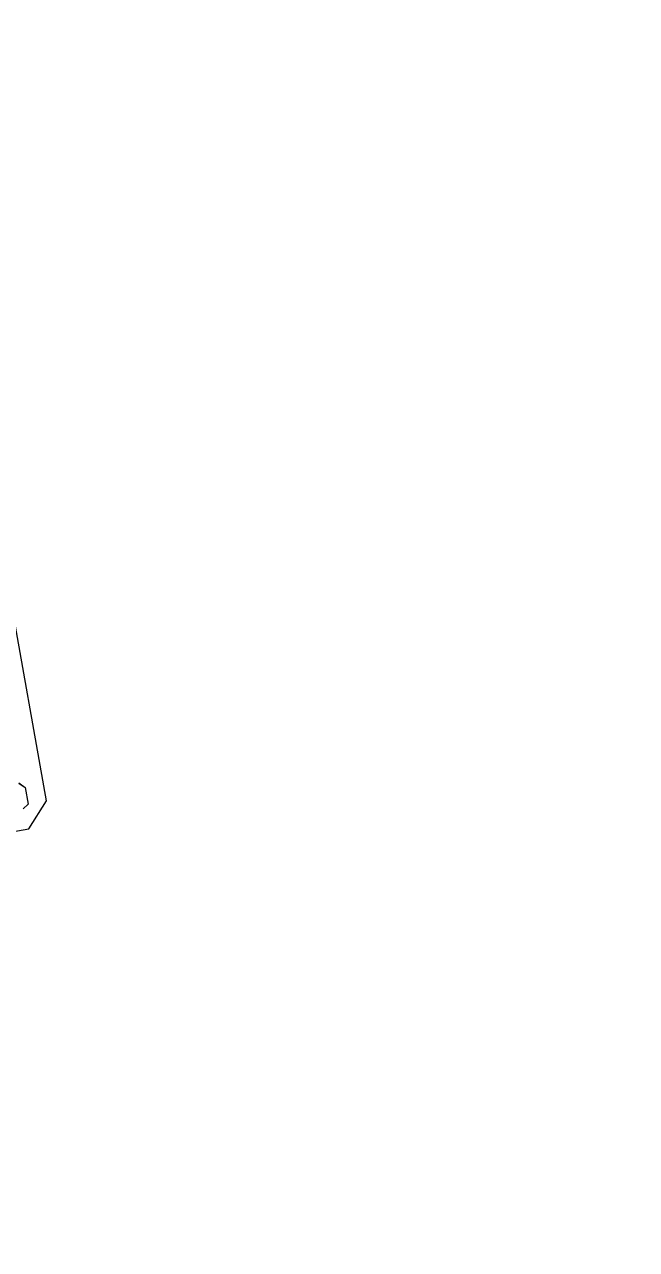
# Model space of a CAD drawing. Header units: millimetres. Extents: x -13407 to 8063098, y -54153 to 109271.
# Drawn here: x 17379.6 to 17419.4, y 51082.2 to 51162 of the extents above; entities that cross this region are included whole.
import ezdxf
from ezdxf.enums import TextEntityAlignment as Align

# ---------------------------------------------------------------- set-up
doc = ezdxf.new("R2018")
doc.units = ezdxf.units.MM
doc.layers.get('Defpoints').update_dxf_attribs({"color": 6})
for name, color, linetype, lineweight in [('АР_Маркер экспликации', 239, 'Continuous', 13), ('АР_Номер помещения', 1, 'Continuous', 25), ('АР_Перегородки витражные', 152, 'Continuous', 13), ('АР_Помещения_площадь', 19, 'Continuous', 9), ('АР_Размеры', 175, 'Continuous', 9), ('АР_Сущ Несущая стена', 202, 'Continuous', 30)]:
    doc.layers.add(name, color=color, linetype=linetype, lineweight=lineweight)
doc.layers.add('АР_Названия помещений', color=124, linetype='Continuous', lineweight=5, plot=False)
doc.styles.add('ISOCPEUR', font='isocpeur.ttf', dxfattribs={"width": 0.7})
doc.styles.get("Standard").update_dxf_attribs({"font": 'arial.ttf'})

# ---------------------------------------------------------------- blocks, each defined once
blk = doc.blocks.new('*U596')
at = {"layer": 'Defpoints', "color": 7, "style": 'ISOCPEUR', "width": 0.7, "flags": 1}
blk.add_attdef('КАТЕГОРИЯ', (-499.1655280450395, -2092.186355050572), '', height=250, dxfattribs=at)
at = {"layer": 'Defpoints', "color": 7, "style": 'ISOCPEUR', "width": 0.7}
blk.add_attdef('ПЛОЩАДЬ_ПОМЕЩЕНИЯ', text='', height=200, dxfattribs=at).set_placement((568.8216625748423, -2854.533129803154), align=Align.MIDDLE_RIGHT)
at = {"layer": 'АР_Номер помещения', "color": 7, "style": 'ISOCPEUR', "width": 0.7}
blk.add_attdef('НОМЕР_ПОМЕЩЕНИЯ', text='', height=300, dxfattribs=at).set_placement((171.5964415057645, -1559.328593766315), align=Align.MIDDLE_CENTER)
at = {"layer": 'АР_Помещения_площадь', "color": 7, "lineweight": 30, "width": 0.7, "flags": 104}
blk.add_attdef('ИМЯ_ПОМЕЩЕНИЯ', text='', height=100, dxfattribs=at).set_placement((157.6277002443094, 1217.141369806137), align=Align.MIDDLE_CENTER)
blk = doc.blocks.new('*U617')
at = {"layer": 'Defpoints', "color": 7, "style": 'ISOCPEUR', "width": 0.7, "flags": 1}
blk.add_attdef('КАТЕГОРИЯ', (-499.1655280450395, -2092.186355050572), '', height=250, dxfattribs=at)
at = {"layer": 'Defpoints', "color": 7, "style": 'ISOCPEUR', "width": 0.7}
blk.add_attdef('ПЛОЩАДЬ_ПОМЕЩЕНИЯ', text='', height=200, dxfattribs=at).set_placement((4056.613828067242, -3701.767637259052), align=Align.MIDDLE_RIGHT)
at = {"layer": 'АР_Номер помещения', "color": 7, "style": 'ISOCPEUR', "width": 0.7}
blk.add_attdef('НОМЕР_ПОМЕЩЕНИЯ', text='', height=300, dxfattribs=at).set_placement((2696.675393662004, -2878.427801547985), align=Align.MIDDLE_CENTER)
at = {"layer": 'АР_Помещения_площадь', "color": 7, "lineweight": 30, "width": 0.7, "flags": 104}
blk.add_attdef('ИМЯ_ПОМЕЩЕНИЯ', text='', height=100, dxfattribs=at).set_placement((157.6277002443094, 1217.141369806137), align=Align.MIDDLE_CENTER)
blk = doc.blocks.new('*U624')
at = {"layer": 'Defpoints', "color": 7, "style": 'ISOCPEUR', "width": 0.7, "flags": 1}
blk.add_attdef('КАТЕГОРИЯ', (-499.1655280450395, -2092.186355050572), '', height=250, dxfattribs=at)
at = {"layer": 'Defpoints', "color": 7, "style": 'ISOCPEUR', "width": 0.7}
blk.add_attdef('ПЛОЩАДЬ_ПОМЕЩЕНИЯ', text='', height=200, dxfattribs=at).set_placement((-5207.093340982614, -2722.763157919153), align=Align.MIDDLE_RIGHT)
at = {"layer": 'АР_Номер помещения', "color": 7, "style": 'ISOCPEUR', "width": 0.7}
blk.add_attdef('НОМЕР_ПОМЕЩЕНИЯ', text='', height=300, dxfattribs=at).set_placement((-5453.023916783193, -2049.51320963339), align=Align.MIDDLE_CENTER)
at = {"layer": 'АР_Помещения_площадь', "color": 7, "lineweight": 30, "width": 0.7, "flags": 104}
blk.add_attdef('ИМЯ_ПОМЕЩЕНИЯ', text='', height=100, dxfattribs=at).set_placement((157.6277002443094, 1217.141369806137), align=Align.MIDDLE_CENTER)
blk = doc.blocks.new('*U627')
at = {"layer": 'Defpoints', "color": 7, "style": 'ISOCPEUR', "width": 0.7}
blk.add_attdef('ПЛОЩАДЬ_ПОМЕЩЕНИЯ', text='', height=200, dxfattribs=at).set_placement((-8321.766415237817, 2147.891733869865), align=Align.MIDDLE_RIGHT)
at = {"layer": 'Defpoints', "color": 7, "style": 'ISOCPEUR', "width": 0.7, "flags": 1}
blk.add_attdef('КАТЕГОРИЯ', (-499.1655280450395, -2092.186355050572), '', height=250, dxfattribs=at)
at = {"layer": 'АР_Номер помещения', "color": 7, "style": 'ISOCPEUR', "width": 0.7}
blk.add_attdef('НОМЕР_ПОМЕЩЕНИЯ', text='', height=300, dxfattribs=at).set_placement((-9364.883447171542, 3057.488992030232), align=Align.MIDDLE_CENTER)
at = {"layer": 'АР_Помещения_площадь', "color": 7, "lineweight": 30, "width": 0.7, "flags": 104}
blk.add_attdef('ИМЯ_ПОМЕЩЕНИЯ', text='', height=100, dxfattribs=at).set_placement((157.6277002443094, 1217.141369806137), align=Align.MIDDLE_CENTER)
blk = doc.blocks.new('*U660')
at = {"layer": 'Defpoints', "color": 7, "style": 'ISOCPEUR', "width": 0.7}
blk.add_attdef('ПЛОЩАДЬ_ПОМЕЩЕНИЯ', text='', height=200, dxfattribs=at).set_placement((556.6921631372056, -1560.833084467145), align=Align.MIDDLE_RIGHT)
at = {"layer": 'Defpoints', "color": 7, "style": 'ISOCPEUR', "width": 0.7, "flags": 1}
blk.add_attdef('КАТЕГОРИЯ', (-499.1655280450395, -2092.186355050572), '', height=250, dxfattribs=at)
at = {"layer": 'АР_Номер помещения', "color": 7, "style": 'ISOCPEUR', "width": 0.7}
blk.add_attdef('НОМЕР_ПОМЕЩЕНИЯ', text='', height=300, dxfattribs=at).set_placement((-1634.095292657559, -986.0750037558232), align=Align.MIDDLE_CENTER)
at = {"layer": 'АР_Помещения_площадь', "color": 7, "lineweight": 30, "width": 0.7, "flags": 104}
blk.add_attdef('ИМЯ_ПОМЕЩЕНИЯ', text='', height=100, dxfattribs=at).set_placement((157.6277002443094, 1217.141369806137), align=Align.MIDDLE_CENTER)
blk = doc.blocks.new('стойка витр.')
at = {"lineweight": 0, "ltscale": 100, "transparency": 33554687}
for points in [[(-91.4479567084054, -1.960141251613095), (-69.79711318280897, -59.05493725829001), (-67.79633972485317, -59.86096016635565), (-55.14222276612418, -55.06240889040782)], [(-66.99031681675115, -57.86018670842168), (-67.20262765098596, -58.33192996972502), (-68.22862381348386, -58.72099664351117), (-68.58632373265573, -58.46540642052423)]]:
    blk.add_lwpolyline(points, dxfattribs=at)
blk = doc.blocks.new('A$Cae753e6d')
at = {"color": 5, "lineweight": 0, "ltscale": 100, "transparency": 33554687}
for points in [[(-28.0568856112659, -135.2833639846795), (31.8729825692717, -123.5792768236715), (33.00512306310702, -121.7432416222728), (30.41110577620566, -108.4607778196223)], [(31.16908786178101, -120.6111011284811), (31.59823105565738, -120.8999846933002), (31.80855405097827, -121.9769272357516), (31.49625960690901, -122.2863586085878)]]:
    blk.add_lwpolyline(points, dxfattribs=at)
at = {"layer": 'АР_Перегородки витражные', "rotation": 80.28340479355269}
blk.add_blockref('стойка витр.', (-14.5547906588763, -44.81643979817454), dxfattribs=at)
blk = doc.blocks.new('A$Ceb335dd1')
at = {"color": 241, "ltscale": 100, "true_color": 0xf7abae}
blk.add_blockref('A$Cae753e6d', (1000.672508358292, 254.2494225649168), dxfattribs=at)
blk = doc.blocks.new('A$C99cbc27b')
at = {"color": 241, "ltscale": 100, "true_color": 0xf7abae, "rotation": 359}
blk.add_blockref('A$Ceb335dd1', (-1224.726875122171, -6398.015814709244), dxfattribs=at)

msp = doc.modelspace()

# ---------------------------------------------------------------- linework, layer by layer
at = {"layer": 'АР_Сущ Несущая стена', "lineweight": 18, "ltscale": 100}
msp.add_arc((14687.49876052706, 60278.90682983314), 9778.654617052323, 272.5925479651556, 356.6353913737195, dxfattribs=at)

# ---------------------------------------------------------------- block references
at = {"ltscale": 100, "rotation": 359}
msp.add_blockref('A$Ceb335dd1', (16345.21027881699, 50996.992681314), dxfattribs=at)
at = {"layer": 'АР_Маркер экспликации'}
ref = msp.add_blockref('*U596', (15788.82886106012, 57578.8282269449), dxfattribs=at)
lines = msp.add_mtext('\\W0.8000;Коридор и рекреация (основная и старшая школа)', dxfattribs={"layer": 'АР_Названия помещений', "insert": (15921.24225817632, 54863.33350375574), "char_height": 3701.463166603615, "width": 926.9399707174232, "attachment_point": 1})
ref.add_attrib('ИМЯ_ПОМЕЩЕНИЯ', '', (15921.24225817632, 54863.33350375574), dxfattribs={"flags": 104}).embed_mtext(lines)
ref = msp.add_blockref('*U624', (12705.91176249625, 57685.35679382188), dxfattribs=at)
lines = msp.add_mtext('\\W0.8000;Моечная для столовой посуды', dxfattribs={"layer": 'АР_Названия помещений', "insert": (5242.714303205139, 55294.81172469514), "char_height": 3197.393909051811, "width": 926.9399707174232, "attachment_point": 1})
ref.add_attrib('ИМЯ_ПОМЕЩЕНИЯ', '', (5242.714303205139, 55294.81172469514), dxfattribs={"flags": 104}).embed_mtext(lines)
ref = msp.add_blockref('*U617', (-5444.87416708254, 55686.09070887387), dxfattribs=at)
lines = msp.add_mtext('\\W0.8000;Доготовочный цех', dxfattribs={"layer": 'АР_Названия помещений', "insert": (-3681.441957165662, 53451.31754164747), "char_height": 3660.393914111686, "width": 926.9399707174232, "attachment_point": 1})
ref.add_attrib('ИМЯ_ПОМЕЩЕНИЯ', '', (-3681.441957165662, 53451.31754164747), dxfattribs={"flags": 104}).embed_mtext(lines)
ref = msp.add_blockref('*U660', (10679.31342672362, 53659.0838908607), dxfattribs=at)
lines = msp.add_mtext('\\W0.8000;Кладовая сухих продуктов', dxfattribs={"layer": 'АР_Названия помещений', "insert": (10244.89644167514, 52990.66535859858), "char_height": 2999.010735952674, "width": 926.9399707174232, "attachment_point": 1})
ref.add_attrib('ИМЯ_ПОМЕЩЕНИЯ', '', (10244.89644167514, 52990.66535859858), dxfattribs={"flags": 104}).embed_mtext(lines)
ref = msp.add_blockref('*U627', (13490.89295339235, 49386.54999329572), dxfattribs=at)
lines = msp.add_mtext('\\W0.8000;Помещение для персонала с душем и санузлом', dxfattribs={"layer": 'АР_Названия помещений', "insert": (3588.57210928062, 51897.30582096375), "char_height": 3834.475781191868, "width": 926.9399707174232, "attachment_point": 1})
ref.add_attrib('ИМЯ_ПОМЕЩЕНИЯ', '', (3588.57210928062, 51897.30582096375), dxfattribs={"flags": 104}).embed_mtext(lines)
at = {"layer": 'АР_Размеры', "ltscale": 100}
msp.add_blockref('A$C99cbc27b', (17569.93839202856, 57394.99999999997), dxfattribs=at)

doc.saveas('drawing.dxf')
